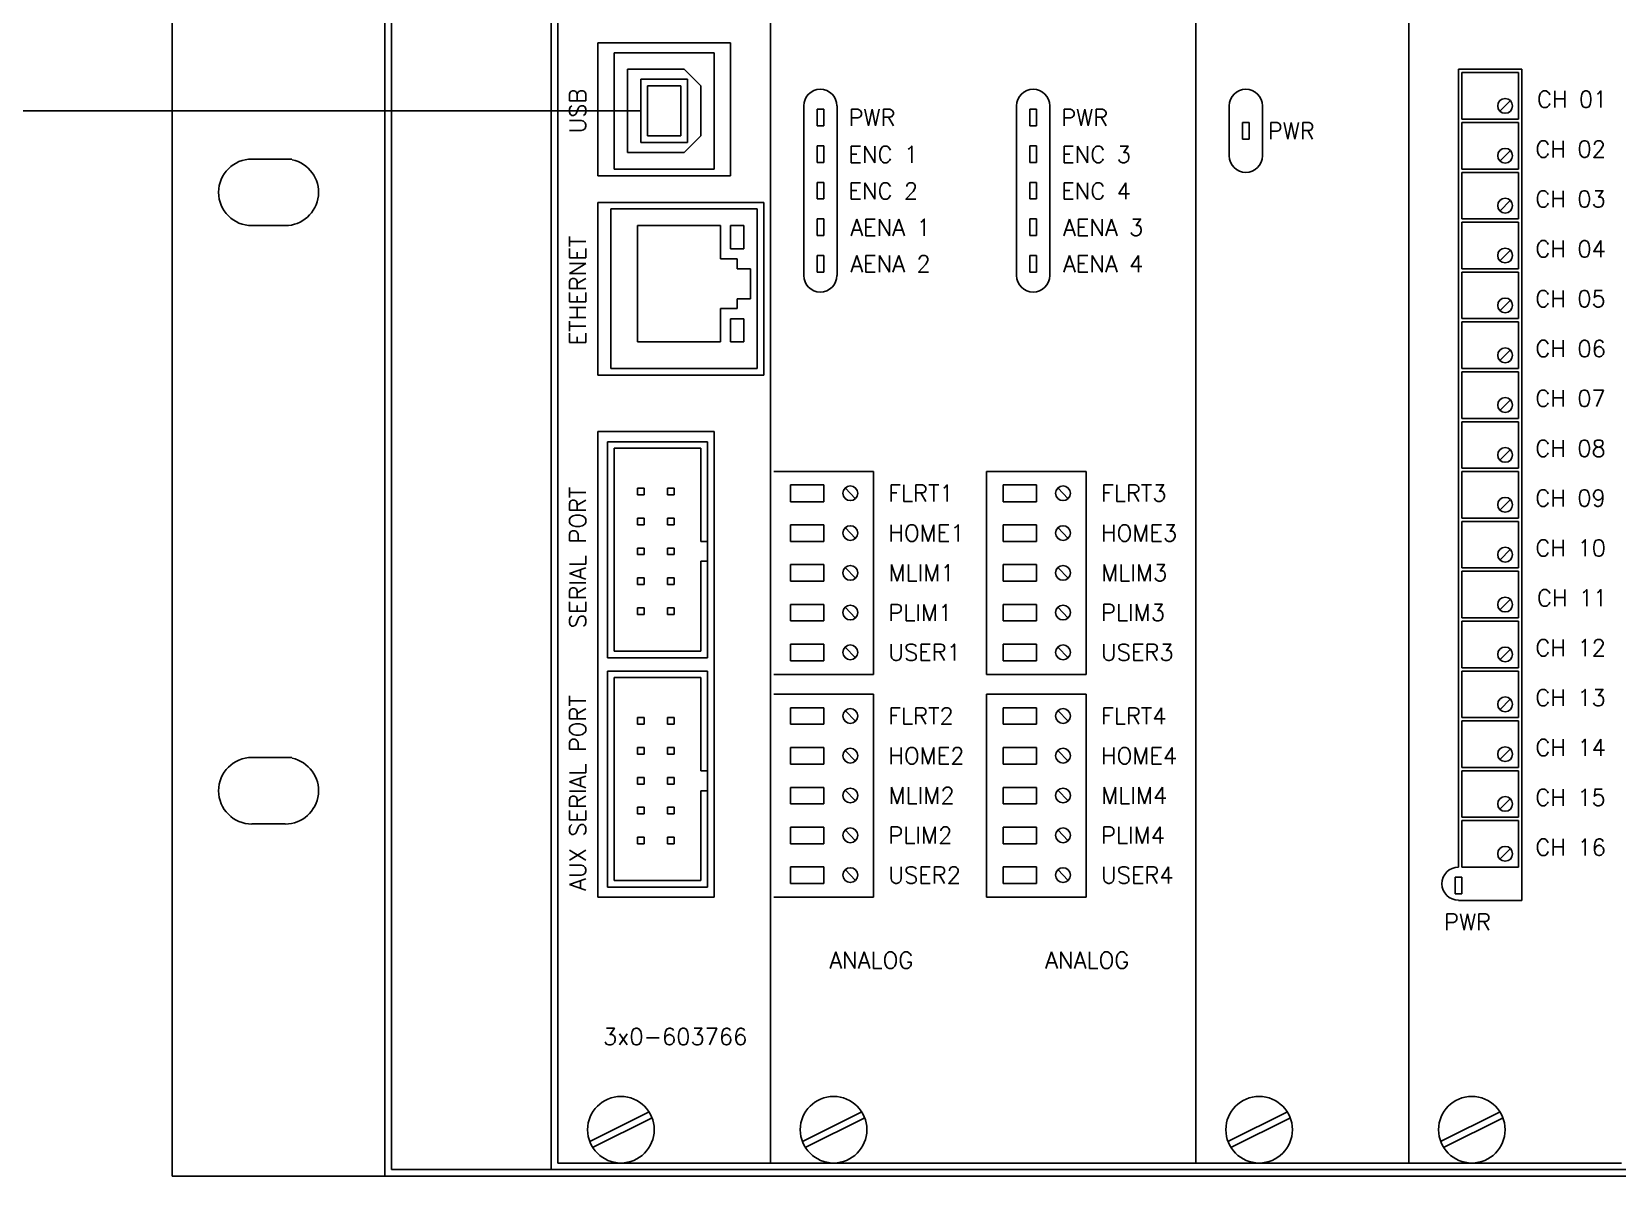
# Model space of a CAD drawing. Extents: x 0 to 34, y 0 to 22.
# Drawn here: x 15.448 to 16.519, y 12.928 to 13.702 of the extents above; entities that cross this region are included whole.
import ezdxf

# ---------------------------------------------------------------- set-up
doc = ezdxf.new("R2010")
doc.units = 0
doc.header["$LTSCALE"] = 0.375
doc.header["$MEASUREMENT"] = 0
doc.linetypes.add('Standard', pattern=[0])
for name, color, linetype in [('Free_graphics', 2, 'Continuous'), ('TEXT', 7, 'Continuous'), ('Texts', 2, 'Continuous')]:
    doc.layers.add(name, color=color, linetype=linetype)
doc.styles.add('EPLFONT_00', font='simplex.shx', dxfattribs={"width": 0.8})

msp = doc.modelspace()

# ---------------------------------------------------------------- linework, layer by layer
at = {"layer": 'Free_graphics', "color": 2, "linetype": 'Standard', "lineweight": -3}
for p, q in [((15.5426, 12.9284), (15.5426, 13.8627)), ((15.5426, 12.9284), (15.5426, 13.8627)), ((15.6863, 13.8627), (15.6863, 12.9284)), ((15.6863, 12.9284), (15.6863, 13.8627)), ((15.6863, 13.8627), (15.6863, 12.9284)), ((15.6863, 12.9284), (15.6863, 13.8627)), ((15.6908, 12.9329), (15.6908, 13.8582)), ((15.6908, 12.9329), (15.6908, 13.8582)), ((15.7986, 12.9329), (15.7986, 13.8582)), ((15.7986, 12.9329), (15.7986, 13.8582)), ((15.8031, 12.9374), (15.8031, 13.8492)), ((15.8031, 12.9374), (15.8031, 13.8492)), ((15.9469, 12.9374), (15.9469, 13.8492)), ((16.2343, 13.8492), (16.2343, 12.9374)), ((16.2343, 12.9374), (16.2343, 13.8492)), ((16.2343, 13.8492), (16.2343, 12.9374)), ((16.2343, 12.9374), (16.2343, 13.8492)), ((16.3781, 13.8492), (16.3781, 12.9374)), ((16.3781, 12.9374), (16.3781, 13.8492)), ((16.3781, 13.8492), (16.3781, 12.9374)), ((16.3781, 12.9374), (16.3781, 13.8492)), ((15.8301, 13.6044), (15.8301, 13.6942)), ((15.8301, 13.6942), (15.9199, 13.6942)), ((15.8301, 13.6044), (15.8301, 13.6942)), ((15.8301, 13.6942), (15.9199, 13.6942)), ((15.9199, 13.6942), (15.9199, 13.6044)), ((15.9199, 13.6942), (15.9199, 13.6044)), ((16.4117, 13.1373), (16.4117, 13.6763)), ((16.4117, 13.6763), (16.4544, 13.6763)), ((16.4117, 13.1373), (16.4117, 13.6763)), ((16.4117, 13.6763), (16.4544, 13.6763)), ((16.414, 13.6426), (16.414, 13.6741)), ((16.414, 13.6741), (16.4522, 13.6741)), ((16.414, 13.6426), (16.414, 13.6741)), ((16.414, 13.6741), (16.4522, 13.6741)), ((16.4522, 13.6741), (16.4522, 13.6426)), ((16.4522, 13.6741), (16.4522, 13.6426)), ((16.4544, 13.1148), (16.4544, 13.6763)), ((16.4544, 13.1148), (16.4544, 13.6763)), ((15.9693, 13.5371), (15.9693, 13.6516)), ((15.9693, 13.5371), (15.9693, 13.6516)), ((15.9783, 13.6381), (15.9783, 13.6493)), ((15.9783, 13.6493), (15.9828, 13.6493)), ((15.9783, 13.6381), (15.9783, 13.6493)), ((15.9783, 13.6493), (15.9828, 13.6493)), ((15.9828, 13.6493), (15.9828, 13.6381)), ((15.9828, 13.6493), (15.9828, 13.6381)), ((15.9918, 13.537), (15.9918, 13.6516)), ((15.9918, 13.537), (15.9918, 13.6516)), ((16.1131, 13.5371), (16.1131, 13.6516)), ((16.1131, 13.5371), (16.1131, 13.6516)), ((16.122, 13.6381), (16.122, 13.6493)), ((16.122, 13.6493), (16.1265, 13.6493)), ((16.122, 13.6381), (16.122, 13.6493)), ((16.122, 13.6493), (16.1265, 13.6493)), ((16.1265, 13.6493), (16.1265, 13.6381)), ((16.1265, 13.6493), (16.1265, 13.6381)), ((16.1355, 13.537), (16.1355, 13.6516)), ((16.1355, 13.537), (16.1355, 13.6516)), ((16.2568, 13.6179), (16.2568, 13.6516)), ((16.2568, 13.6179), (16.2568, 13.6516)), ((16.2793, 13.6179), (16.2793, 13.6516)), ((16.2793, 13.6179), (16.2793, 13.6516)), ((16.44, 13.6484), (16.4464, 13.6548)), ((16.44, 13.6484), (16.4464, 13.6548)), ((15.9828, 13.6381), (15.9783, 13.6381)), ((15.9828, 13.6381), (15.9783, 13.6381)), ((16.1265, 13.6381), (16.122, 13.6381)), ((16.1265, 13.6381), (16.122, 13.6381)), ((16.2658, 13.6291), (16.2658, 13.6403)), ((16.2658, 13.6403), (16.2703, 13.6403)), ((16.2658, 13.6291), (16.2658, 13.6403)), ((16.2658, 13.6403), (16.2703, 13.6403)), ((16.2703, 13.6403), (16.2703, 13.6291)), ((16.2703, 13.6403), (16.2703, 13.6291)), ((16.4522, 13.6426), (16.414, 13.6426)), ((16.4522, 13.6426), (16.414, 13.6426)), ((16.414, 13.6089), (16.414, 13.6403)), ((16.414, 13.6403), (16.4522, 13.6403)), ((16.414, 13.6089), (16.414, 13.6403)), ((16.414, 13.6403), (16.4522, 13.6403)), ((16.4522, 13.6403), (16.4522, 13.6089)), ((16.4522, 13.6403), (16.4522, 13.6089)), ((16.2703, 13.6291), (16.2658, 13.6291)), ((16.2703, 13.6291), (16.2658, 13.6291)), ((15.5965, 13.6157), (15.6235, 13.6157)), ((15.5965, 13.6157), (15.6235, 13.6157)), ((15.9783, 13.6134), (15.9783, 13.6246)), ((15.9783, 13.6246), (15.9828, 13.6246)), ((15.9783, 13.6134), (15.9783, 13.6246)), ((15.9783, 13.6246), (15.9828, 13.6246)), ((15.9828, 13.6246), (15.9828, 13.6134)), ((15.9828, 13.6246), (15.9828, 13.6134)), ((16.122, 13.6134), (16.122, 13.6246)), ((16.122, 13.6246), (16.1265, 13.6246)), ((16.122, 13.6134), (16.122, 13.6246)), ((16.122, 13.6246), (16.1265, 13.6246)), ((16.1265, 13.6246), (16.1265, 13.6134)), ((16.1265, 13.6246), (16.1265, 13.6134)), ((16.44, 13.6147), (16.4464, 13.6211)), ((16.44, 13.6147), (16.4464, 13.6211)), ((15.9828, 13.6134), (15.9783, 13.6134)), ((15.9828, 13.6134), (15.9783, 13.6134)), ((16.1265, 13.6134), (16.122, 13.6134)), ((16.1265, 13.6134), (16.122, 13.6134)), ((16.4522, 13.6089), (16.414, 13.6089)), ((16.4522, 13.6089), (16.414, 13.6089)), ((16.414, 13.5752), (16.414, 13.6067)), ((16.414, 13.6067), (16.4522, 13.6067)), ((16.414, 13.5752), (16.414, 13.6067)), ((16.414, 13.6067), (16.4522, 13.6067)), ((16.4522, 13.6067), (16.4522, 13.5752)), ((16.4522, 13.6067), (16.4522, 13.5752)), ((15.9199, 13.6044), (15.8301, 13.6044)), ((15.9199, 13.6044), (15.8301, 13.6044)), ((15.9783, 13.5887), (15.9783, 13.5999)), ((15.9783, 13.5999), (15.9828, 13.5999)), ((15.9783, 13.5887), (15.9783, 13.5999)), ((15.9783, 13.5999), (15.9828, 13.5999)), ((15.9828, 13.5999), (15.9828, 13.5887)), ((15.9828, 13.5999), (15.9828, 13.5887)), ((16.122, 13.5887), (16.122, 13.5999)), ((16.122, 13.5999), (16.1265, 13.5999)), ((16.122, 13.5887), (16.122, 13.5999)), ((16.122, 13.5999), (16.1265, 13.5999)), ((16.1265, 13.5999), (16.1265, 13.5887)), ((16.1265, 13.5999), (16.1265, 13.5887)), ((15.8301, 13.4697), (15.8301, 13.5864)), ((15.8301, 13.5864), (15.9424, 13.5864)), ((15.8301, 13.4697), (15.8301, 13.5864)), ((15.8301, 13.5864), (15.9424, 13.5864)), ((15.9424, 13.5864), (15.9424, 13.4697)), ((15.9424, 13.5864), (15.9424, 13.4697)), ((15.9828, 13.5887), (15.9783, 13.5887)), ((15.9828, 13.5887), (15.9783, 13.5887)), ((16.1265, 13.5887), (16.122, 13.5887)), ((16.1265, 13.5887), (16.122, 13.5887)), ((16.44, 13.581), (16.4464, 13.5874)), ((16.44, 13.581), (16.4464, 13.5874)), ((15.8391, 13.4742), (15.8391, 13.582)), ((15.8391, 13.582), (15.9379, 13.582)), ((15.8391, 13.4742), (15.8391, 13.582)), ((15.8391, 13.582), (15.9379, 13.582)), ((15.9379, 13.582), (15.9379, 13.4742)), ((15.9379, 13.582), (15.9379, 13.4742)), ((15.9783, 13.564), (15.9783, 13.5752)), ((15.9783, 13.5752), (15.9828, 13.5752)), ((15.9783, 13.564), (15.9783, 13.5752)), ((15.9783, 13.5752), (15.9828, 13.5752)), ((15.9828, 13.5752), (15.9828, 13.564)), ((15.9828, 13.5752), (15.9828, 13.564)), ((16.122, 13.564), (16.122, 13.5752)), ((16.122, 13.5752), (16.1265, 13.5752)), ((16.122, 13.564), (16.122, 13.5752)), ((16.122, 13.5752), (16.1265, 13.5752)), ((16.1265, 13.5752), (16.1265, 13.564)), ((16.1265, 13.5752), (16.1265, 13.564)), ((16.4522, 13.5752), (16.414, 13.5752)), ((16.4522, 13.5752), (16.414, 13.5752)), ((16.414, 13.5415), (16.414, 13.573)), ((16.414, 13.573), (16.4522, 13.573)), ((16.414, 13.5415), (16.414, 13.573)), ((16.414, 13.573), (16.4522, 13.573)), ((16.4522, 13.573), (16.4522, 13.5415)), ((16.4522, 13.573), (16.4522, 13.5415)), ((15.5965, 13.5707), (15.619, 13.5707)), ((15.5965, 13.5707), (15.619, 13.5707)), ((15.857, 13.4921), (15.857, 13.5707)), ((15.857, 13.5707), (15.9132, 13.5707)), ((15.857, 13.4921), (15.857, 13.5707)), ((15.857, 13.5707), (15.9132, 13.5707)), ((15.9132, 13.5707), (15.9132, 13.5482)), ((15.9132, 13.5707), (15.9132, 13.5482)), ((15.9199, 13.555), (15.9199, 13.5707)), ((15.9199, 13.5707), (15.9289, 13.5707)), ((15.9199, 13.555), (15.9199, 13.5707)), ((15.9199, 13.5707), (15.9289, 13.5707)), ((15.9289, 13.5707), (15.9289, 13.555)), ((15.9289, 13.5707), (15.9289, 13.555)), ((15.9828, 13.564), (15.9783, 13.564)), ((15.9828, 13.564), (15.9783, 13.564)), ((16.1265, 13.564), (16.122, 13.564)), ((16.1265, 13.564), (16.122, 13.564)), ((15.9289, 13.555), (15.9199, 13.555)), ((15.9289, 13.555), (15.9199, 13.555)), ((16.44, 13.5474), (16.4464, 13.5537)), ((16.44, 13.5474), (16.4464, 13.5537)), ((15.9132, 13.5482), (15.9244, 13.5482)), ((15.9132, 13.5482), (15.9244, 13.5482)), ((15.9244, 13.5482), (15.9244, 13.5415)), ((15.9244, 13.5482), (15.9244, 13.5415)), ((15.9244, 13.5415), (15.9334, 13.5415)), ((15.9244, 13.5415), (15.9334, 13.5415)), ((15.9334, 13.5415), (15.9334, 13.5213)), ((15.9334, 13.5415), (15.9334, 13.5213)), ((15.9783, 13.5393), (15.9783, 13.5505)), ((15.9783, 13.5505), (15.9828, 13.5505)), ((15.9783, 13.5393), (15.9783, 13.5505)), ((15.9783, 13.5505), (15.9828, 13.5505)), ((15.9828, 13.5505), (15.9828, 13.5393)), ((15.9828, 13.5505), (15.9828, 13.5393)), ((16.122, 13.5393), (16.122, 13.5505)), ((16.122, 13.5505), (16.1265, 13.5505)), ((16.122, 13.5393), (16.122, 13.5505)), ((16.122, 13.5505), (16.1265, 13.5505)), ((16.1265, 13.5505), (16.1265, 13.5393)), ((16.1265, 13.5505), (16.1265, 13.5393)), ((16.4522, 13.5415), (16.414, 13.5415)), ((16.4522, 13.5415), (16.414, 13.5415)), ((15.9828, 13.5393), (15.9783, 13.5393)), ((15.9828, 13.5393), (15.9783, 13.5393)), ((16.1265, 13.5393), (16.122, 13.5393)), ((16.1265, 13.5393), (16.122, 13.5393)), ((16.414, 13.5079), (16.414, 13.5393)), ((16.414, 13.5393), (16.4522, 13.5393)), ((16.414, 13.5079), (16.414, 13.5393)), ((16.414, 13.5393), (16.4522, 13.5393)), ((16.4522, 13.5393), (16.4522, 13.5079)), ((16.4522, 13.5393), (16.4522, 13.5079)), ((15.9334, 13.5213), (15.9244, 13.5213)), ((15.9244, 13.5213), (15.9244, 13.5146)), ((15.9334, 13.5213), (15.9244, 13.5213)), ((15.9244, 13.5213), (15.9244, 13.5146)), ((16.44, 13.5136), (16.4464, 13.52)), ((16.44, 13.5136), (16.4464, 13.52)), ((15.9244, 13.5146), (15.9132, 13.5146)), ((15.9132, 13.5146), (15.9132, 13.4921)), ((15.9244, 13.5146), (15.9132, 13.5146)), ((15.9132, 13.5146), (15.9132, 13.4921)), ((15.9199, 13.4921), (15.9199, 13.5078)), ((15.9199, 13.5078), (15.9289, 13.5078)), ((15.9199, 13.4921), (15.9199, 13.5078)), ((15.9199, 13.5078), (15.9289, 13.5078)), ((15.9289, 13.5078), (15.9289, 13.4921)), ((15.9289, 13.5078), (15.9289, 13.4921)), ((16.4522, 13.5079), (16.414, 13.5079)), ((16.4522, 13.5079), (16.414, 13.5079)), ((16.414, 13.4742), (16.414, 13.5056)), ((16.414, 13.5056), (16.4522, 13.5056)), ((16.414, 13.4742), (16.414, 13.5056)), ((16.414, 13.5056), (16.4522, 13.5056)), ((16.4522, 13.5056), (16.4522, 13.4742)), ((16.4522, 13.5056), (16.4522, 13.4742)), ((15.9132, 13.4921), (15.857, 13.4921)), ((15.9132, 13.4921), (15.857, 13.4921)), ((15.9289, 13.4921), (15.9199, 13.4921)), ((15.9289, 13.4921), (15.9199, 13.4921)), ((16.44, 13.48), (16.4464, 13.4863)), ((16.44, 13.48), (16.4464, 13.4863)), ((15.9424, 13.4697), (15.8301, 13.4697)), ((15.9424, 13.4697), (15.8301, 13.4697)), ((15.9379, 13.4742), (15.8391, 13.4742)), ((15.9379, 13.4742), (15.8391, 13.4742)), ((16.4522, 13.4742), (16.414, 13.4742)), ((16.4522, 13.4742), (16.414, 13.4742)), ((16.414, 13.4405), (16.414, 13.4719)), ((16.414, 13.4719), (16.4522, 13.4719)), ((16.414, 13.4405), (16.414, 13.4719)), ((16.414, 13.4719), (16.4522, 13.4719)), ((16.4522, 13.4719), (16.4522, 13.4405)), ((16.4522, 13.4719), (16.4522, 13.4405)), ((16.44, 13.4463), (16.4464, 13.4526)), ((16.44, 13.4463), (16.4464, 13.4526)), ((16.4522, 13.4405), (16.414, 13.4405)), ((16.4522, 13.4405), (16.414, 13.4405)), ((16.414, 13.4068), (16.414, 13.4382)), ((16.414, 13.4382), (16.4522, 13.4382)), ((16.414, 13.4068), (16.414, 13.4382)), ((16.414, 13.4382), (16.4522, 13.4382)), ((16.4522, 13.4382), (16.4522, 13.4068)), ((16.4522, 13.4382), (16.4522, 13.4068)), ((15.8301, 13.1171), (15.8301, 13.4315)), ((15.8301, 13.4315), (15.9087, 13.4315)), ((15.8301, 13.1171), (15.8301, 13.4315)), ((15.8301, 13.4315), (15.9087, 13.4315)), ((15.8368, 13.2788), (15.8368, 13.4247)), ((15.8368, 13.4247), (15.9042, 13.4247)), ((15.8368, 13.2788), (15.8368, 13.4247)), ((15.8368, 13.4247), (15.9042, 13.4247)), ((15.9042, 13.4247), (15.9042, 13.2788)), ((15.9042, 13.4247), (15.9042, 13.2788)), ((15.9087, 13.4315), (15.9087, 13.1171)), ((15.9087, 13.4315), (15.9087, 13.1171)), ((15.8413, 13.2833), (15.8413, 13.4203)), ((15.8413, 13.4203), (15.8997, 13.4203)), ((15.8413, 13.2833), (15.8413, 13.4203)), ((15.8413, 13.4203), (15.8997, 13.4203)), ((15.8997, 13.4203), (15.8997, 13.3574)), ((15.8997, 13.4203), (15.8997, 13.3574)), ((16.44, 13.4126), (16.4464, 13.419)), ((16.44, 13.4126), (16.4464, 13.419)), ((15.9491, 13.4045), (16.0165, 13.4045)), ((15.9491, 13.4045), (16.0165, 13.4045)), ((16.0165, 13.4045), (16.0165, 13.2675)), ((16.0165, 13.4045), (16.0165, 13.2675)), ((16.0928, 13.2675), (16.0928, 13.4045)), ((16.0928, 13.4045), (16.1602, 13.4045)), ((16.0928, 13.2675), (16.0928, 13.4045)), ((16.0928, 13.4045), (16.1602, 13.4045)), ((16.1602, 13.4045), (16.1602, 13.2675)), ((16.1602, 13.4045), (16.1602, 13.2675)), ((16.4522, 13.4068), (16.414, 13.4068)), ((16.4522, 13.4068), (16.414, 13.4068)), ((16.414, 13.3731), (16.414, 13.4045)), ((16.414, 13.4045), (16.4522, 13.4045)), ((16.414, 13.3731), (16.414, 13.4045)), ((16.414, 13.4045), (16.4522, 13.4045)), ((16.4522, 13.4045), (16.4522, 13.3731)), ((16.4522, 13.4045), (16.4522, 13.3731)), ((15.857, 13.3888), (15.857, 13.3933)), ((15.857, 13.3933), (15.8615, 13.3933)), ((15.857, 13.3888), (15.857, 13.3933)), ((15.857, 13.3933), (15.8615, 13.3933)), ((15.8615, 13.3933), (15.8615, 13.3888)), ((15.8615, 13.3933), (15.8615, 13.3888)), ((15.8772, 13.3888), (15.8772, 13.3933)), ((15.8772, 13.3933), (15.8817, 13.3933)), ((15.8772, 13.3888), (15.8772, 13.3933)), ((15.8772, 13.3933), (15.8817, 13.3933)), ((15.8817, 13.3933), (15.8817, 13.3888)), ((15.8817, 13.3933), (15.8817, 13.3888)), ((15.9603, 13.3842), (15.9603, 13.3955)), ((15.9603, 13.3955), (15.9828, 13.3955)), ((15.9603, 13.3842), (15.9603, 13.3955)), ((15.9603, 13.3955), (15.9828, 13.3955)), ((15.9828, 13.3955), (15.9828, 13.3842)), ((15.9828, 13.3955), (15.9828, 13.3842)), ((16.0042, 13.3862), (15.9973, 13.3936)), ((16.0042, 13.3862), (15.9973, 13.3936)), ((16.1041, 13.3842), (16.1041, 13.3955)), ((16.1041, 13.3955), (16.1265, 13.3955)), ((16.1041, 13.3842), (16.1041, 13.3955)), ((16.1041, 13.3955), (16.1265, 13.3955)), ((16.1265, 13.3955), (16.1265, 13.3842)), ((16.1265, 13.3955), (16.1265, 13.3842)), ((16.1479, 13.3862), (16.1411, 13.3936)), ((16.1479, 13.3862), (16.1411, 13.3936)), ((15.8615, 13.3888), (15.857, 13.3888)), ((15.8615, 13.3888), (15.857, 13.3888)), ((15.8817, 13.3888), (15.8772, 13.3888)), ((15.8817, 13.3888), (15.8772, 13.3888)), ((15.9828, 13.3842), (15.9603, 13.3842)), ((15.9828, 13.3842), (15.9603, 13.3842)), ((16.1265, 13.3842), (16.1041, 13.3842)), ((16.1265, 13.3842), (16.1041, 13.3842)), ((16.44, 13.3789), (16.4464, 13.3853)), ((16.44, 13.3789), (16.4464, 13.3853)), ((15.857, 13.3686), (15.857, 13.3731)), ((15.857, 13.3731), (15.8615, 13.3731)), ((15.857, 13.3686), (15.857, 13.3731)), ((15.857, 13.3731), (15.8615, 13.3731)), ((15.8615, 13.3731), (15.8615, 13.3686)), ((15.8615, 13.3731), (15.8615, 13.3686)), ((15.8772, 13.3686), (15.8772, 13.3731)), ((15.8772, 13.3731), (15.8817, 13.3731)), ((15.8772, 13.3686), (15.8772, 13.3731)), ((15.8772, 13.3731), (15.8817, 13.3731)), ((15.8817, 13.3731), (15.8817, 13.3686)), ((15.8817, 13.3731), (15.8817, 13.3686)), ((16.4522, 13.3731), (16.414, 13.3731)), ((16.4522, 13.3731), (16.414, 13.3731)), ((16.414, 13.3394), (16.414, 13.3708)), ((16.414, 13.3708), (16.4522, 13.3708)), ((16.414, 13.3394), (16.414, 13.3708)), ((16.414, 13.3708), (16.4522, 13.3708)), ((16.4522, 13.3708), (16.4522, 13.3394)), ((16.4522, 13.3708), (16.4522, 13.3394)), ((15.8615, 13.3686), (15.857, 13.3686)), ((15.8615, 13.3686), (15.857, 13.3686)), ((15.8817, 13.3686), (15.8772, 13.3686)), ((15.8817, 13.3686), (15.8772, 13.3686)), ((15.9603, 13.3574), (15.9603, 13.3686)), ((15.9603, 13.3686), (15.9828, 13.3686)), ((15.9603, 13.3574), (15.9603, 13.3686)), ((15.9603, 13.3686), (15.9828, 13.3686)), ((15.9828, 13.3686), (15.9828, 13.3574)), ((15.9828, 13.3686), (15.9828, 13.3574)), ((16.0042, 13.3593), (15.9973, 13.3667)), ((16.0042, 13.3593), (15.9973, 13.3667)), ((16.1041, 13.3574), (16.1041, 13.3686)), ((16.1041, 13.3686), (16.1265, 13.3686)), ((16.1041, 13.3574), (16.1041, 13.3686)), ((16.1041, 13.3686), (16.1265, 13.3686)), ((16.1265, 13.3686), (16.1265, 13.3574)), ((16.1265, 13.3686), (16.1265, 13.3574)), ((16.1479, 13.3593), (16.1411, 13.3667)), ((16.1479, 13.3593), (16.1411, 13.3667)), ((15.857, 13.3484), (15.857, 13.3529)), ((15.857, 13.3529), (15.8615, 13.3529)), ((15.857, 13.3484), (15.857, 13.3529)), ((15.857, 13.3529), (15.8615, 13.3529)), ((15.8615, 13.3484), (15.857, 13.3484)), ((15.8615, 13.3484), (15.857, 13.3484)), ((15.8615, 13.3529), (15.8615, 13.3484)), ((15.8615, 13.3529), (15.8615, 13.3484)), ((15.8772, 13.3484), (15.8772, 13.3529)), ((15.8772, 13.3529), (15.8817, 13.3529)), ((15.8772, 13.3484), (15.8772, 13.3529)), ((15.8772, 13.3529), (15.8817, 13.3529)), ((15.8817, 13.3484), (15.8772, 13.3484)), ((15.8817, 13.3484), (15.8772, 13.3484)), ((15.8817, 13.3529), (15.8817, 13.3484)), ((15.8817, 13.3529), (15.8817, 13.3484)), ((15.8997, 13.3574), (15.9042, 13.3574)), ((15.8997, 13.3574), (15.9042, 13.3574)), ((15.9828, 13.3574), (15.9603, 13.3574)), ((15.9828, 13.3574), (15.9603, 13.3574)), ((16.1265, 13.3574), (16.1041, 13.3574)), ((16.1265, 13.3574), (16.1041, 13.3574)), ((16.44, 13.3452), (16.4464, 13.3516)), ((16.44, 13.3452), (16.4464, 13.3516)), ((15.9042, 13.3439), (15.8997, 13.3439)), ((15.8997, 13.3439), (15.8997, 13.2833)), ((15.9042, 13.3439), (15.8997, 13.3439)), ((15.8997, 13.3439), (15.8997, 13.2833)), ((15.9603, 13.3305), (15.9603, 13.3417)), ((15.9603, 13.3417), (15.9828, 13.3417)), ((15.9603, 13.3305), (15.9603, 13.3417)), ((15.9603, 13.3417), (15.9828, 13.3417)), ((15.9828, 13.3417), (15.9828, 13.3305)), ((15.9828, 13.3417), (15.9828, 13.3305)), ((16.0042, 13.3325), (15.9973, 13.3398)), ((16.0042, 13.3325), (15.9973, 13.3398)), ((16.1041, 13.3305), (16.1041, 13.3417)), ((16.1041, 13.3417), (16.1265, 13.3417)), ((16.1041, 13.3305), (16.1041, 13.3417)), ((16.1041, 13.3417), (16.1265, 13.3417)), ((16.1265, 13.3417), (16.1265, 13.3305)), ((16.1265, 13.3417), (16.1265, 13.3305)), ((16.1479, 13.3325), (16.1411, 13.3398)), ((16.1479, 13.3325), (16.1411, 13.3398)), ((16.4522, 13.3394), (16.414, 13.3394)), ((16.4522, 13.3394), (16.414, 13.3394)), ((16.414, 13.3057), (16.414, 13.3372)), ((16.414, 13.3372), (16.4522, 13.3372)), ((16.414, 13.3057), (16.414, 13.3372)), ((16.414, 13.3372), (16.4522, 13.3372)), ((16.4522, 13.3372), (16.4522, 13.3057)), ((16.4522, 13.3372), (16.4522, 13.3057)), ((15.857, 13.3282), (15.857, 13.3327)), ((15.857, 13.3327), (15.8615, 13.3327)), ((15.857, 13.3282), (15.857, 13.3327)), ((15.857, 13.3327), (15.8615, 13.3327)), ((15.8615, 13.3282), (15.857, 13.3282)), ((15.8615, 13.3282), (15.857, 13.3282)), ((15.8615, 13.3327), (15.8615, 13.3282)), ((15.8615, 13.3327), (15.8615, 13.3282)), ((15.8772, 13.3282), (15.8772, 13.3327)), ((15.8772, 13.3327), (15.8817, 13.3327)), ((15.8772, 13.3282), (15.8772, 13.3327)), ((15.8772, 13.3327), (15.8817, 13.3327)), ((15.8817, 13.3282), (15.8772, 13.3282)), ((15.8817, 13.3282), (15.8772, 13.3282)), ((15.8817, 13.3327), (15.8817, 13.3282)), ((15.8817, 13.3327), (15.8817, 13.3282)), ((15.9828, 13.3305), (15.9603, 13.3305)), ((15.9828, 13.3305), (15.9603, 13.3305)), ((16.1265, 13.3305), (16.1041, 13.3305)), ((16.1265, 13.3305), (16.1041, 13.3305)), ((16.44, 13.3115), (16.4464, 13.3179)), ((16.44, 13.3115), (16.4464, 13.3179)), ((15.857, 13.308), (15.857, 13.3125)), ((15.857, 13.3125), (15.8615, 13.3125)), ((15.857, 13.308), (15.857, 13.3125)), ((15.857, 13.3125), (15.8615, 13.3125)), ((15.8615, 13.308), (15.857, 13.308)), ((15.8615, 13.308), (15.857, 13.308)), ((15.8615, 13.3125), (15.8615, 13.308)), ((15.8615, 13.3125), (15.8615, 13.308)), ((15.8772, 13.308), (15.8772, 13.3125)), ((15.8772, 13.3125), (15.8817, 13.3125)), ((15.8772, 13.308), (15.8772, 13.3125)), ((15.8772, 13.3125), (15.8817, 13.3125)), ((15.8817, 13.308), (15.8772, 13.308)), ((15.8817, 13.308), (15.8772, 13.308)), ((15.8817, 13.3125), (15.8817, 13.308)), ((15.8817, 13.3125), (15.8817, 13.308)), ((15.9603, 13.3036), (15.9603, 13.3148)), ((15.9603, 13.3148), (15.9828, 13.3148)), ((15.9603, 13.3036), (15.9603, 13.3148)), ((15.9603, 13.3148), (15.9828, 13.3148)), ((15.9828, 13.3148), (15.9828, 13.3036)), ((15.9828, 13.3148), (15.9828, 13.3036)), ((16.0042, 13.3056), (15.9973, 13.3129)), ((16.0042, 13.3056), (15.9973, 13.3129)), ((16.1041, 13.3036), (16.1041, 13.3148)), ((16.1041, 13.3148), (16.1265, 13.3148)), ((16.1041, 13.3036), (16.1041, 13.3148)), ((16.1041, 13.3148), (16.1265, 13.3148)), ((16.1265, 13.3148), (16.1265, 13.3036)), ((16.1265, 13.3148), (16.1265, 13.3036)), ((16.1479, 13.3056), (16.1411, 13.3129)), ((16.1479, 13.3056), (16.1411, 13.3129)), ((16.4522, 13.3057), (16.414, 13.3057)), ((16.4522, 13.3057), (16.414, 13.3057)), ((15.9828, 13.3036), (15.9603, 13.3036)), ((15.9828, 13.3036), (15.9603, 13.3036)), ((16.1265, 13.3036), (16.1041, 13.3036)), ((16.1265, 13.3036), (16.1041, 13.3036)), ((16.414, 13.272), (16.414, 13.3035)), ((16.414, 13.3035), (16.4522, 13.3035)), ((16.414, 13.272), (16.414, 13.3035)), ((16.414, 13.3035), (16.4522, 13.3035)), ((16.4522, 13.3035), (16.4522, 13.272)), ((16.4522, 13.3035), (16.4522, 13.272)), ((15.9603, 13.2767), (15.9603, 13.2879)), ((15.9603, 13.2879), (15.9828, 13.2879)), ((15.9603, 13.2767), (15.9603, 13.2879)), ((15.9603, 13.2879), (15.9828, 13.2879)), ((15.9828, 13.2879), (15.9828, 13.2767)), ((15.9828, 13.2879), (15.9828, 13.2767)), ((16.0042, 13.2787), (15.9973, 13.286)), ((16.0042, 13.2787), (15.9973, 13.286)), ((16.1041, 13.2767), (16.1041, 13.2879)), ((16.1041, 13.2879), (16.1265, 13.2879)), ((16.1041, 13.2767), (16.1041, 13.2879)), ((16.1041, 13.2879), (16.1265, 13.2879)), ((16.1265, 13.2879), (16.1265, 13.2767)), ((16.1265, 13.2879), (16.1265, 13.2767)), ((16.1479, 13.2787), (16.1411, 13.286)), ((16.1479, 13.2787), (16.1411, 13.286)), ((16.44, 13.2778), (16.4464, 13.2842)), ((16.44, 13.2778), (16.4464, 13.2842)), ((15.9042, 13.2788), (15.8368, 13.2788)), ((15.9042, 13.2788), (15.8368, 13.2788)), ((15.8997, 13.2833), (15.8413, 13.2833)), ((15.8997, 13.2833), (15.8413, 13.2833)), ((15.9828, 13.2767), (15.9603, 13.2767)), ((15.9828, 13.2767), (15.9603, 13.2767)), ((16.1265, 13.2767), (16.1041, 13.2767)), ((16.1265, 13.2767), (16.1041, 13.2767)), ((15.8368, 13.1238), (15.8368, 13.2698)), ((15.8368, 13.2698), (15.9042, 13.2698)), ((15.8368, 13.1238), (15.8368, 13.2698)), ((15.8368, 13.2698), (15.9042, 13.2698)), ((15.8413, 13.1283), (15.8413, 13.2653)), ((15.8413, 13.2653), (15.8997, 13.2653)), ((15.8413, 13.1283), (15.8413, 13.2653)), ((15.8413, 13.2653), (15.8997, 13.2653)), ((15.8997, 13.2653), (15.8997, 13.2024)), ((15.8997, 13.2653), (15.8997, 13.2024)), ((15.9042, 13.2698), (15.9042, 13.1238)), ((15.9042, 13.2698), (15.9042, 13.1238)), ((16.0165, 13.2675), (15.9491, 13.2675)), ((16.0165, 13.2675), (15.9491, 13.2675)), ((16.1602, 13.2675), (16.0928, 13.2675)), ((16.1602, 13.2675), (16.0928, 13.2675)), ((16.4522, 13.272), (16.414, 13.272)), ((16.4522, 13.272), (16.414, 13.272)), ((16.414, 13.2384), (16.414, 13.2698)), ((16.414, 13.2698), (16.4522, 13.2698)), ((16.414, 13.2384), (16.414, 13.2698)), ((16.414, 13.2698), (16.4522, 13.2698)), ((16.4522, 13.2698), (16.4522, 13.2384)), ((16.4522, 13.2698), (16.4522, 13.2384)), ((15.9491, 13.2541), (16.0165, 13.2541)), ((15.9491, 13.2541), (16.0165, 13.2541)), ((16.0165, 13.2541), (16.0165, 13.1171)), ((16.0165, 13.2541), (16.0165, 13.1171)), ((16.0928, 13.1171), (16.0928, 13.2541)), ((16.0928, 13.2541), (16.1602, 13.2541)), ((16.0928, 13.1171), (16.0928, 13.2541)), ((16.0928, 13.2541), (16.1602, 13.2541)), ((16.1602, 13.2541), (16.1602, 13.1171)), ((16.1602, 13.2541), (16.1602, 13.1171)), ((15.9603, 13.2338), (15.9603, 13.245)), ((15.9603, 13.245), (15.9828, 13.245)), ((15.9603, 13.2338), (15.9603, 13.245)), ((15.9603, 13.245), (15.9828, 13.245)), ((15.9828, 13.245), (15.9828, 13.2338)), ((15.9828, 13.245), (15.9828, 13.2338)), ((16.0042, 13.2358), (15.9973, 13.2431)), ((16.0042, 13.2358), (15.9973, 13.2431)), ((16.1041, 13.2338), (16.1041, 13.245)), ((16.1041, 13.245), (16.1265, 13.245)), ((16.1041, 13.2338), (16.1041, 13.245)), ((16.1041, 13.245), (16.1265, 13.245)), ((16.1265, 13.245), (16.1265, 13.2338)), ((16.1265, 13.245), (16.1265, 13.2338)), ((16.1479, 13.2358), (16.1411, 13.2431)), ((16.1479, 13.2358), (16.1411, 13.2431)), ((16.44, 13.2441), (16.4464, 13.2505)), ((16.44, 13.2441), (16.4464, 13.2505)), ((15.857, 13.2339), (15.857, 13.2384)), ((15.857, 13.2384), (15.8615, 13.2384)), ((15.857, 13.2339), (15.857, 13.2384)), ((15.857, 13.2384), (15.8615, 13.2384)), ((15.8615, 13.2339), (15.857, 13.2339)), ((15.8615, 13.2339), (15.857, 13.2339)), ((15.8615, 13.2384), (15.8615, 13.2339)), ((15.8615, 13.2384), (15.8615, 13.2339)), ((15.8772, 13.2339), (15.8772, 13.2384)), ((15.8772, 13.2384), (15.8817, 13.2384)), ((15.8772, 13.2339), (15.8772, 13.2384)), ((15.8772, 13.2384), (15.8817, 13.2384)), ((15.8817, 13.2339), (15.8772, 13.2339)), ((15.8817, 13.2339), (15.8772, 13.2339)), ((15.8817, 13.2384), (15.8817, 13.2339)), ((15.8817, 13.2384), (15.8817, 13.2339)), ((15.9828, 13.2338), (15.9603, 13.2338)), ((15.9828, 13.2338), (15.9603, 13.2338)), ((16.1265, 13.2338), (16.1041, 13.2338)), ((16.1265, 13.2338), (16.1041, 13.2338)), ((16.4522, 13.2384), (16.414, 13.2384)), ((16.4522, 13.2384), (16.414, 13.2384)), ((16.414, 13.2046), (16.414, 13.2361)), ((16.414, 13.2361), (16.4522, 13.2361)), ((16.414, 13.2046), (16.414, 13.2361)), ((16.414, 13.2361), (16.4522, 13.2361)), ((16.4522, 13.2361), (16.4522, 13.2046)), ((16.4522, 13.2361), (16.4522, 13.2046)), ((15.5965, 13.2114), (15.6235, 13.2114)), ((15.5965, 13.2114), (15.6235, 13.2114)), ((15.857, 13.2136), (15.857, 13.2181)), ((15.857, 13.2181), (15.8615, 13.2181)), ((15.857, 13.2136), (15.857, 13.2181)), ((15.857, 13.2181), (15.8615, 13.2181)), ((15.8615, 13.2136), (15.857, 13.2136)), ((15.8615, 13.2136), (15.857, 13.2136)), ((15.8615, 13.2181), (15.8615, 13.2136)), ((15.8615, 13.2181), (15.8615, 13.2136)), ((15.8772, 13.2136), (15.8772, 13.2181)), ((15.8772, 13.2181), (15.8817, 13.2181)), ((15.8772, 13.2136), (15.8772, 13.2181)), ((15.8772, 13.2181), (15.8817, 13.2181)), ((15.8817, 13.2136), (15.8772, 13.2136)), ((15.8817, 13.2136), (15.8772, 13.2136)), ((15.8817, 13.2181), (15.8817, 13.2136)), ((15.8817, 13.2181), (15.8817, 13.2136)), ((15.9603, 13.2069), (15.9603, 13.2181)), ((15.9603, 13.2181), (15.9828, 13.2181)), ((15.9603, 13.2069), (15.9603, 13.2181)), ((15.9603, 13.2181), (15.9828, 13.2181)), ((15.9828, 13.2181), (15.9828, 13.2069)), ((15.9828, 13.2181), (15.9828, 13.2069)), ((16.0042, 13.2089), (15.9973, 13.2162)), ((16.0042, 13.2089), (15.9973, 13.2162)), ((16.1041, 13.2069), (16.1041, 13.2181)), ((16.1041, 13.2181), (16.1265, 13.2181)), ((16.1041, 13.2069), (16.1041, 13.2181)), ((16.1041, 13.2181), (16.1265, 13.2181)), ((16.1265, 13.2181), (16.1265, 13.2069)), ((16.1265, 13.2181), (16.1265, 13.2069)), ((16.1479, 13.2089), (16.1411, 13.2162)), ((16.1479, 13.2089), (16.1411, 13.2162)), ((16.44, 13.2105), (16.4464, 13.2168)), ((16.44, 13.2105), (16.4464, 13.2168)), ((15.857, 13.1934), (15.857, 13.1979)), ((15.857, 13.1979), (15.8615, 13.1979)), ((15.857, 13.1934), (15.857, 13.1979)), ((15.857, 13.1979), (15.8615, 13.1979)), ((15.8615, 13.1979), (15.8615, 13.1934)), ((15.8615, 13.1979), (15.8615, 13.1934)), ((15.8772, 13.1934), (15.8772, 13.1979)), ((15.8772, 13.1979), (15.8817, 13.1979)), ((15.8772, 13.1934), (15.8772, 13.1979)), ((15.8772, 13.1979), (15.8817, 13.1979)), ((15.8817, 13.1979), (15.8817, 13.1934)), ((15.8817, 13.1979), (15.8817, 13.1934)), ((15.8997, 13.2024), (15.9042, 13.2024)), ((15.8997, 13.2024), (15.9042, 13.2024)), ((15.9828, 13.2069), (15.9603, 13.2069)), ((15.9828, 13.2069), (15.9603, 13.2069)), ((16.1265, 13.2069), (16.1041, 13.2069)), ((16.1265, 13.2069), (16.1041, 13.2069)), ((16.4522, 13.2046), (16.414, 13.2046)), ((16.4522, 13.2046), (16.414, 13.2046)), ((16.414, 13.171), (16.414, 13.2024)), ((16.414, 13.2024), (16.4522, 13.2024)), ((16.414, 13.171), (16.414, 13.2024)), ((16.414, 13.2024), (16.4522, 13.2024)), ((16.4522, 13.2024), (16.4522, 13.171)), ((16.4522, 13.2024), (16.4522, 13.171)), ((15.8615, 13.1934), (15.857, 13.1934)), ((15.8615, 13.1934), (15.857, 13.1934)), ((15.8817, 13.1934), (15.8772, 13.1934)), ((15.8817, 13.1934), (15.8772, 13.1934)), ((15.9042, 13.1889), (15.8997, 13.1889)), ((15.8997, 13.1889), (15.8997, 13.1283)), ((15.9042, 13.1889), (15.8997, 13.1889)), ((15.8997, 13.1889), (15.8997, 13.1283)), ((15.9603, 13.18), (15.9603, 13.1912)), ((15.9603, 13.1912), (15.9828, 13.1912)), ((15.9603, 13.18), (15.9603, 13.1912)), ((15.9603, 13.1912), (15.9828, 13.1912)), ((15.9828, 13.1912), (15.9828, 13.18)), ((15.9828, 13.1912), (15.9828, 13.18)), ((16.0042, 13.182), (15.9973, 13.1893)), ((16.0042, 13.182), (15.9973, 13.1893)), ((16.1041, 13.18), (16.1041, 13.1912)), ((16.1041, 13.1912), (16.1265, 13.1912)), ((16.1041, 13.18), (16.1041, 13.1912)), ((16.1041, 13.1912), (16.1265, 13.1912)), ((16.1265, 13.1912), (16.1265, 13.18)), ((16.1265, 13.1912), (16.1265, 13.18)), ((16.1479, 13.182), (16.1411, 13.1893)), ((16.1479, 13.182), (16.1411, 13.1893)), ((15.857, 13.1732), (15.857, 13.1777)), ((15.857, 13.1777), (15.8615, 13.1777)), ((15.857, 13.1732), (15.857, 13.1777)), ((15.857, 13.1777), (15.8615, 13.1777)), ((15.8615, 13.1777), (15.8615, 13.1732)), ((15.8615, 13.1777), (15.8615, 13.1732)), ((15.8772, 13.1732), (15.8772, 13.1777)), ((15.8772, 13.1777), (15.8817, 13.1777)), ((15.8772, 13.1732), (15.8772, 13.1777)), ((15.8772, 13.1777), (15.8817, 13.1777)), ((15.8817, 13.1777), (15.8817, 13.1732)), ((15.8817, 13.1777), (15.8817, 13.1732)), ((15.9828, 13.18), (15.9603, 13.18)), ((15.9828, 13.18), (15.9603, 13.18)), ((16.1265, 13.18), (16.1041, 13.18)), ((16.1265, 13.18), (16.1041, 13.18)), ((16.44, 13.1768), (16.4464, 13.1831)), ((16.44, 13.1768), (16.4464, 13.1831)), ((15.5965, 13.1665), (15.619, 13.1665)), ((15.5965, 13.1665), (15.619, 13.1665)), ((15.8615, 13.1732), (15.857, 13.1732)), ((15.8615, 13.1732), (15.857, 13.1732)), ((15.8817, 13.1732), (15.8772, 13.1732)), ((15.8817, 13.1732), (15.8772, 13.1732)), ((16.4522, 13.171), (16.414, 13.171)), ((16.4522, 13.171), (16.414, 13.171)), ((16.414, 13.1373), (16.414, 13.1687)), ((16.414, 13.1687), (16.4522, 13.1687)), ((16.414, 13.1373), (16.414, 13.1687)), ((16.414, 13.1687), (16.4522, 13.1687)), ((16.4522, 13.1687), (16.4522, 13.1373)), ((16.4522, 13.1687), (16.4522, 13.1373)), ((15.857, 13.153), (15.857, 13.1575)), ((15.857, 13.1575), (15.8615, 13.1575)), ((15.857, 13.153), (15.857, 13.1575)), ((15.857, 13.1575), (15.8615, 13.1575)), ((15.8615, 13.1575), (15.8615, 13.153)), ((15.8615, 13.1575), (15.8615, 13.153)), ((15.8772, 13.153), (15.8772, 13.1575)), ((15.8772, 13.1575), (15.8817, 13.1575)), ((15.8772, 13.153), (15.8772, 13.1575)), ((15.8772, 13.1575), (15.8817, 13.1575)), ((15.8817, 13.1575), (15.8817, 13.153)), ((15.8817, 13.1575), (15.8817, 13.153)), ((15.9603, 13.1531), (15.9603, 13.1643)), ((15.9603, 13.1643), (15.9828, 13.1643)), ((15.9603, 13.1531), (15.9603, 13.1643)), ((15.9603, 13.1643), (15.9828, 13.1643)), ((15.9828, 13.1643), (15.9828, 13.1531)), ((15.9828, 13.1643), (15.9828, 13.1531)), ((16.0042, 13.1551), (15.9973, 13.1625)), ((16.0042, 13.1551), (15.9973, 13.1625)), ((16.1041, 13.1531), (16.1041, 13.1643)), ((16.1041, 13.1643), (16.1265, 13.1643)), ((16.1041, 13.1531), (16.1041, 13.1643)), ((16.1041, 13.1643), (16.1265, 13.1643)), ((16.1265, 13.1643), (16.1265, 13.1531)), ((16.1265, 13.1643), (16.1265, 13.1531)), ((16.1479, 13.1551), (16.1411, 13.1625)), ((16.1479, 13.1551), (16.1411, 13.1625)), ((15.8615, 13.153), (15.857, 13.153)), ((15.8615, 13.153), (15.857, 13.153)), ((15.8817, 13.153), (15.8772, 13.153)), ((15.8817, 13.153), (15.8772, 13.153)), ((15.9828, 13.1531), (15.9603, 13.1531)), ((15.9828, 13.1531), (15.9603, 13.1531)), ((16.1265, 13.1531), (16.1041, 13.1531)), ((16.1265, 13.1531), (16.1041, 13.1531)), ((16.44, 13.1431), (16.4464, 13.1495)), ((16.44, 13.1431), (16.4464, 13.1495)), ((15.9603, 13.1262), (15.9603, 13.1375)), ((15.9603, 13.1375), (15.9828, 13.1375)), ((15.9603, 13.1262), (15.9603, 13.1375)), ((15.9603, 13.1375), (15.9828, 13.1375)), ((15.9828, 13.1375), (15.9828, 13.1262)), ((15.9828, 13.1375), (15.9828, 13.1262)), ((16.0042, 13.1283), (15.9973, 13.1356)), ((16.0042, 13.1283), (15.9973, 13.1356)), ((16.1041, 13.1262), (16.1041, 13.1375)), ((16.1041, 13.1375), (16.1265, 13.1375)), ((16.1041, 13.1262), (16.1041, 13.1375)), ((16.1041, 13.1375), (16.1265, 13.1375)), ((16.1265, 13.1375), (16.1265, 13.1262)), ((16.1265, 13.1375), (16.1265, 13.1262)), ((16.1479, 13.1283), (16.1411, 13.1356)), ((16.1479, 13.1283), (16.1411, 13.1356)), ((16.4522, 13.1373), (16.414, 13.1373)), ((16.4522, 13.1373), (16.414, 13.1373)), ((15.9042, 13.1238), (15.8368, 13.1238)), ((15.9042, 13.1238), (15.8368, 13.1238)), ((15.8997, 13.1283), (15.8413, 13.1283)), ((15.8997, 13.1283), (15.8413, 13.1283)), ((15.9828, 13.1262), (15.9603, 13.1262)), ((15.9828, 13.1262), (15.9603, 13.1262)), ((16.1265, 13.1262), (16.1041, 13.1262)), ((16.1265, 13.1262), (16.1041, 13.1262)), ((16.4095, 13.1193), (16.4095, 13.1305)), ((16.4095, 13.1305), (16.414, 13.1305)), ((16.4095, 13.1193), (16.4095, 13.1305)), ((16.4095, 13.1305), (16.414, 13.1305)), ((16.414, 13.1305), (16.414, 13.1193)), ((16.414, 13.1305), (16.414, 13.1193)), ((15.9087, 13.1171), (15.8301, 13.1171)), ((15.9087, 13.1171), (15.8301, 13.1171)), ((16.0165, 13.1171), (15.9491, 13.1171)), ((16.0165, 13.1171), (15.9491, 13.1171)), ((16.1602, 13.1171), (16.0928, 13.1171)), ((16.1602, 13.1171), (16.0928, 13.1171)), ((16.414, 13.1193), (16.4095, 13.1193)), ((16.414, 13.1193), (16.4095, 13.1193)), ((16.4117, 13.1148), (16.4544, 13.1148)), ((16.4117, 13.1148), (16.4544, 13.1148)), ((15.8247, 12.9519), (15.8649, 12.9719)), ((15.8247, 12.9519), (15.8649, 12.9719)), ((15.8267, 12.9478), (15.8669, 12.9679)), ((15.8267, 12.9478), (15.8669, 12.9679)), ((15.9684, 12.9519), (16.0086, 12.9719)), ((15.9684, 12.9519), (16.0086, 12.9719)), ((15.9704, 12.9478), (16.0106, 12.9679)), ((15.9704, 12.9478), (16.0106, 12.9679)), ((16.2559, 12.9519), (16.2961, 12.9719)), ((16.2559, 12.9519), (16.2961, 12.9719)), ((16.2579, 12.9478), (16.2981, 12.9679)), ((16.2579, 12.9478), (16.2981, 12.9679)), ((16.3996, 12.9519), (16.4398, 12.9719)), ((16.3996, 12.9519), (16.4398, 12.9719)), ((16.4016, 12.9478), (16.4418, 12.9679)), ((16.4016, 12.9478), (16.4418, 12.9679)), ((17.9816, 12.9329), (15.6908, 12.9329)), ((17.9816, 12.9329), (15.6908, 12.9329)), ((15.9469, 12.9374), (15.8031, 12.9374)), ((15.9469, 12.9374), (15.8031, 12.9374)), ((16.2343, 12.9374), (15.9469, 12.9374)), ((16.2343, 12.9374), (15.9469, 12.9374)), ((16.3781, 12.9374), (16.2343, 12.9374)), ((16.3781, 12.9374), (16.2343, 12.9374)), ((16.5218, 12.9374), (16.3781, 12.9374)), ((16.5218, 12.9374), (16.3781, 12.9374)), ((15.6863, 12.9284), (15.5426, 12.9284)), ((15.6863, 12.9284), (15.5426, 12.9284)), ((17.9861, 12.9284), (15.6863, 12.9284)), ((17.9861, 12.9284), (15.6863, 12.9284))]:
    msp.add_line(p, q, dxfattribs=at)
at = {"layer": 'Free_graphics', "color": 4, "linetype": 'Standard', "lineweight": -3}
for p, q in [((15.8413, 13.6089), (15.8413, 13.6875)), ((15.8413, 13.6875), (15.9087, 13.6875)), ((15.8413, 13.6089), (15.8413, 13.6875)), ((15.8413, 13.6875), (15.9087, 13.6875)), ((15.9087, 13.6875), (15.9087, 13.6089)), ((15.9087, 13.6875), (15.9087, 13.6089)), ((15.8503, 13.6202), (15.8503, 13.6763)), ((15.8503, 13.6763), (15.8885, 13.6763)), ((15.8503, 13.6202), (15.8503, 13.6763)), ((15.8503, 13.6763), (15.8885, 13.6763)), ((15.8593, 13.6269), (15.8593, 13.6696)), ((15.8593, 13.6696), (15.8907, 13.6696)), ((15.8593, 13.6269), (15.8593, 13.6696)), ((15.8593, 13.6696), (15.8907, 13.6696)), ((15.8885, 13.6763), (15.8997, 13.6651)), ((15.8885, 13.6763), (15.8997, 13.6651)), ((15.8907, 13.6696), (15.8907, 13.6269)), ((15.8907, 13.6696), (15.8907, 13.6269)), ((15.8638, 13.6314), (15.8638, 13.6651)), ((15.8638, 13.6651), (15.8862, 13.6651)), ((15.8638, 13.6314), (15.8638, 13.6651)), ((15.8638, 13.6651), (15.8862, 13.6651)), ((15.8862, 13.6651), (15.8862, 13.6314)), ((15.8862, 13.6651), (15.8862, 13.6314)), ((15.8997, 13.6651), (15.8997, 13.6314)), ((15.8997, 13.6651), (15.8997, 13.6314)), ((15.8907, 13.6269), (15.8593, 13.6269)), ((15.8907, 13.6269), (15.8593, 13.6269)), ((15.8862, 13.6314), (15.8638, 13.6314)), ((15.8862, 13.6314), (15.8638, 13.6314)), ((15.8997, 13.6314), (15.8885, 13.6202)), ((15.8997, 13.6314), (15.8885, 13.6202)), ((15.8885, 13.6202), (15.8503, 13.6202)), ((15.8885, 13.6202), (15.8503, 13.6202)), ((15.9087, 13.6089), (15.8413, 13.6089)), ((15.9087, 13.6089), (15.8413, 13.6089))]:
    msp.add_line(p, q, dxfattribs=at)
at = {"layer": 'Free_graphics', "color": 2, "linetype": 'Standard', "lineweight": -3}
for centre, radius in [((16.4432, 13.6516), 0.00499), ((16.4432, 13.6516), 0.00499), ((16.4432, 13.6179), 0.00499), ((16.4432, 13.6179), 0.00499), ((16.4432, 13.5842), 0.00499), ((16.4432, 13.5842), 0.00499), ((16.4432, 13.5505), 0.00499), ((16.4432, 13.5505), 0.00499), ((16.4432, 13.5168), 0.00499), ((16.4432, 13.5168), 0.00499), ((16.4432, 13.4831), 0.00499), ((16.4432, 13.4831), 0.00499), ((16.4432, 13.4495), 0.00499), ((16.4432, 13.4495), 0.00499), ((16.4432, 13.4158), 0.00499), ((16.4432, 13.4158), 0.00499), ((16.0008, 13.3899), 0.00499), ((16.0008, 13.3899), 0.00499), ((16.1445, 13.3899), 0.00499), ((16.1445, 13.3899), 0.00499), ((16.4432, 13.3821), 0.00499), ((16.4432, 13.3821), 0.00499), ((16.0008, 13.363), 0.00499), ((16.0008, 13.363), 0.00499), ((16.1445, 13.363), 0.00499), ((16.1445, 13.363), 0.00499), ((16.4432, 13.3484), 0.00499), ((16.4432, 13.3484), 0.00499), ((16.0008, 13.3361), 0.00499), ((16.0008, 13.3361), 0.00499), ((16.1445, 13.3361), 0.00499), ((16.1445, 13.3361), 0.00499), ((16.4432, 13.3147), 0.00499), ((16.4432, 13.3147), 0.00499), ((16.0008, 13.3093), 0.00499), ((16.0008, 13.3093), 0.00499), ((16.1445, 13.3093), 0.00499), ((16.1445, 13.3093), 0.00499), ((16.0008, 13.2824), 0.00499), ((16.0008, 13.2824), 0.00499), ((16.1445, 13.2824), 0.00499), ((16.1445, 13.2824), 0.00499), ((16.4432, 13.281), 0.00499), ((16.4432, 13.281), 0.00499), ((16.4432, 13.2473), 0.00499), ((16.4432, 13.2473), 0.00499), ((16.0008, 13.2394), 0.00499), ((16.0008, 13.2394), 0.00499), ((16.1445, 13.2394), 0.00499), ((16.1445, 13.2394), 0.00499), ((16.0008, 13.2126), 0.00499), ((16.0008, 13.2126), 0.00499), ((16.1445, 13.2126), 0.00499), ((16.1445, 13.2126), 0.00499), ((16.4432, 13.2136), 0.00499), ((16.4432, 13.2136), 0.00499), ((16.0008, 13.1857), 0.00499), ((16.0008, 13.1857), 0.00499), ((16.1445, 13.1857), 0.00499), ((16.1445, 13.1857), 0.00499), ((16.4432, 13.18), 0.00499), ((16.4432, 13.18), 0.00499), ((16.0008, 13.1588), 0.00499), ((16.0008, 13.1588), 0.00499), ((16.1445, 13.1588), 0.00499), ((16.1445, 13.1588), 0.00499), ((16.4432, 13.1463), 0.00499), ((16.4432, 13.1463), 0.00499), ((16.0008, 13.1319), 0.00499), ((16.0008, 13.1319), 0.00499), ((16.1445, 13.1319), 0.00499), ((16.1445, 13.1319), 0.00499), ((15.8458, 12.9599), 0.0225), ((15.8458, 12.9599), 0.0225), ((15.9895, 12.9599), 0.0225), ((15.9895, 12.9599), 0.0225), ((16.277, 12.9599), 0.0225), ((16.277, 12.9599), 0.0225), ((16.4207, 12.9599), 0.0225), ((16.4207, 12.9599), 0.0225)]:
    msp.add_circle(centre, radius, dxfattribs=at)
for centre, radius, start, end in [((15.9805, 13.6516), 0.0112, 0, 180), ((15.9805, 13.6516), 0.0112, 0, 180), ((16.1243, 13.6516), 0.0112, 0, 180), ((16.1243, 13.6516), 0.0112, 0, 180), ((16.268, 13.6516), 0.0112, 0, 180), ((16.268, 13.6516), 0.0112, 0, 180), ((15.5965, 13.5932), 0.0225, 90, 270), ((15.5965, 13.5932), 0.0225, 90, 270), ((16.268, 13.6179), 0.0112, 180, 0), ((16.268, 13.6179), 0.0112, 180, 0), ((15.619, 13.5932), 0.0225, 270, 78), ((15.619, 13.5932), 0.0225, 270, 78), ((15.9805, 13.537), 0.0112, 180, 0), ((15.9805, 13.537), 0.0112, 180, 0), ((16.1243, 13.537), 0.0112, 180, 0), ((16.1243, 13.537), 0.0112, 180, 0), ((15.5965, 13.1889), 0.0225, 90, 270), ((15.5965, 13.1889), 0.0225, 90, 270), ((15.619, 13.1889), 0.0225, 270, 78), ((15.619, 13.1889), 0.0225, 270, 78), ((16.4117, 13.1261), 0.0112, 90, 270), ((16.4117, 13.1261), 0.0112, 90, 270)]:
    msp.add_arc(centre, radius, start, end, dxfattribs=at)
at = {"layer": 'TEXT', "lineweight": -3}
msp.add_line((15.235, 13.6482), (15.8593, 13.6482), dxfattribs=at)

# ---------------------------------------------------------------- texts
at = {"layer": 'Texts', "color": 3, "lineweight": -3, "style": 'EPLFONT_00'}
for s, height, p in [('USB', 0.01121, (15.8222, 13.633)), ('USB', 0.01121, (15.8222, 13.633)), ('ETHERNET', 0.01121, (15.8222, 13.4899)), ('ETHERNET', 0.01121, (15.8222, 13.4899)), ('SERIAL PORT', 0.011211, (15.8222, 13.2987)), ('SERIAL PORT', 0.011211, (15.8222, 13.2987)), ('AUX SERIAL PORT', 0.011211, (15.8222, 13.1213)), ('AUX SERIAL PORT', 0.011211, (15.8222, 13.1213))]:
    msp.add_text(s, height=height, rotation=90, dxfattribs=at).set_placement(p)
for s, p in [('CH 01', (16.4647, 13.6505)), ('CH 01', (16.4647, 13.6505)), ('PWR', (15.9996, 13.6381)), ('PWR', (15.9996, 13.6381)), ('PWR', (16.1433, 13.6381)), ('PWR', (16.1433, 13.6381)), ('PWR', (16.2829, 13.6291)), ('PWR', (16.2829, 13.6291)), ('CH 02', (16.4637, 13.6168)), ('CH 02', (16.4637, 13.6168)), ('ENC 1', (15.9995, 13.6132)), ('ENC 1', (15.9995, 13.6132)), ('ENC 3', (16.1433, 13.6132)), ('ENC 3', (16.1433, 13.6132)), ('ENC 2', (15.9995, 13.5885)), ('ENC 2', (15.9995, 13.5885)), ('ENC 4', (16.1433, 13.5885)), ('ENC 4', (16.1433, 13.5885)), ('CH 03', (16.4636, 13.5831)), ('CH 03', (16.4636, 13.5831)), ('AENA 1', (16.0008, 13.5639)), ('AENA 1', (16.0008, 13.5639)), ('AENA 3', (16.1445, 13.5639)), ('AENA 3', (16.1445, 13.5639)), ('CH 04', (16.4637, 13.5494)), ('CH 04', (16.4637, 13.5494)), ('AENA 2', (16.0008, 13.5393)), ('AENA 2', (16.0008, 13.5393)), ('AENA 4', (16.1445, 13.5393)), ('AENA 4', (16.1445, 13.5393)), ('CH 05', (16.4636, 13.5157)), ('CH 05', (16.4636, 13.5157)), ('CH 06', (16.4637, 13.482)), ('CH 06', (16.4637, 13.482)), ('CH 07', (16.4636, 13.4484)), ('CH 07', (16.4636, 13.4484)), ('CH 08', (16.4636, 13.4146)), ('CH 08', (16.4636, 13.4146)), ('CH 09', (16.4636, 13.381)), ('CH 09', (16.4636, 13.381)), ('CH 10', (16.4637, 13.3473)), ('CH 10', (16.4637, 13.3473)), ('CH 11', (16.4647, 13.3136)), ('CH 11', (16.4647, 13.3136)), ('CH 12', (16.4637, 13.2799)), ('CH 12', (16.4637, 13.2799)), ('CH 13', (16.4636, 13.2462)), ('CH 13', (16.4636, 13.2462)), ('CH 14', (16.4637, 13.2125)), ('CH 14', (16.4637, 13.2125)), ('CH 15', (16.4636, 13.1788)), ('CH 15', (16.4636, 13.1788)), ('CH 16', (16.4637, 13.1451)), ('CH 16', (16.4637, 13.1451)), ('PWR', (16.402, 13.0946)), ('PWR', (16.402, 13.0946)), ('ANALOG', (15.9866, 13.0688)), ('ANALOG', (15.9866, 13.0688)), ('ANALOG', (16.1325, 13.0688)), ('ANALOG', (16.1325, 13.0688)), ('3x0-603766', (15.8337, 13.0172)), ('3x0-603766', (15.8337, 13.0172))]:
    msp.add_text(s, height=0.01121, dxfattribs=at).set_placement(p)
at = {"layer": 'Texts', "color": 2, "lineweight": -3, "style": 'EPLFONT_00'}
for s, p in [('FLRT1', (16.0264, 13.3843)), ('FLRT1', (16.0264, 13.3843)), ('FLRT3', (16.1702, 13.3844)), ('FLRT3', (16.1702, 13.3844)), ('HOME1', (16.0265, 13.3574)), ('HOME1', (16.0265, 13.3574)), ('HOME3', (16.1702, 13.3574)), ('HOME3', (16.1702, 13.3574)), ('MLIM1', (16.0266, 13.3305)), ('MLIM1', (16.0266, 13.3305)), ('MLIM3', (16.1703, 13.3306)), ('MLIM3', (16.1703, 13.3306)), ('PLIM1', (16.0265, 13.3036)), ('PLIM1', (16.0265, 13.3036)), ('PLIM3', (16.1702, 13.3037)), ('PLIM3', (16.1702, 13.3037)), ('USER1', (16.0265, 13.2768)), ('USER1', (16.0265, 13.2768)), ('USER3', (16.1702, 13.2768)), ('USER3', (16.1702, 13.2768)), ('FLRT2', (16.0264, 13.2338)), ('FLRT2', (16.0264, 13.2338)), ('FLRT4', (16.1702, 13.2338)), ('FLRT4', (16.1702, 13.2338)), ('HOME2', (16.0265, 13.2069)), ('HOME2', (16.0265, 13.2069)), ('HOME4', (16.1702, 13.2069)), ('HOME4', (16.1702, 13.2069)), ('MLIM2', (16.0266, 13.18)), ('MLIM2', (16.0266, 13.18)), ('MLIM4', (16.1703, 13.1801)), ('MLIM4', (16.1703, 13.1801)), ('PLIM2', (16.0265, 13.1532)), ('PLIM2', (16.0265, 13.1532)), ('PLIM4', (16.1702, 13.1532)), ('PLIM4', (16.1702, 13.1532)), ('USER2', (16.0265, 13.1263)), ('USER2', (16.0265, 13.1263)), ('USER4', (16.1702, 13.1263)), ('USER4', (16.1702, 13.1263))]:
    msp.add_text(s, height=0.01121, dxfattribs=at).set_placement(p)

doc.saveas('drawing.dxf')
